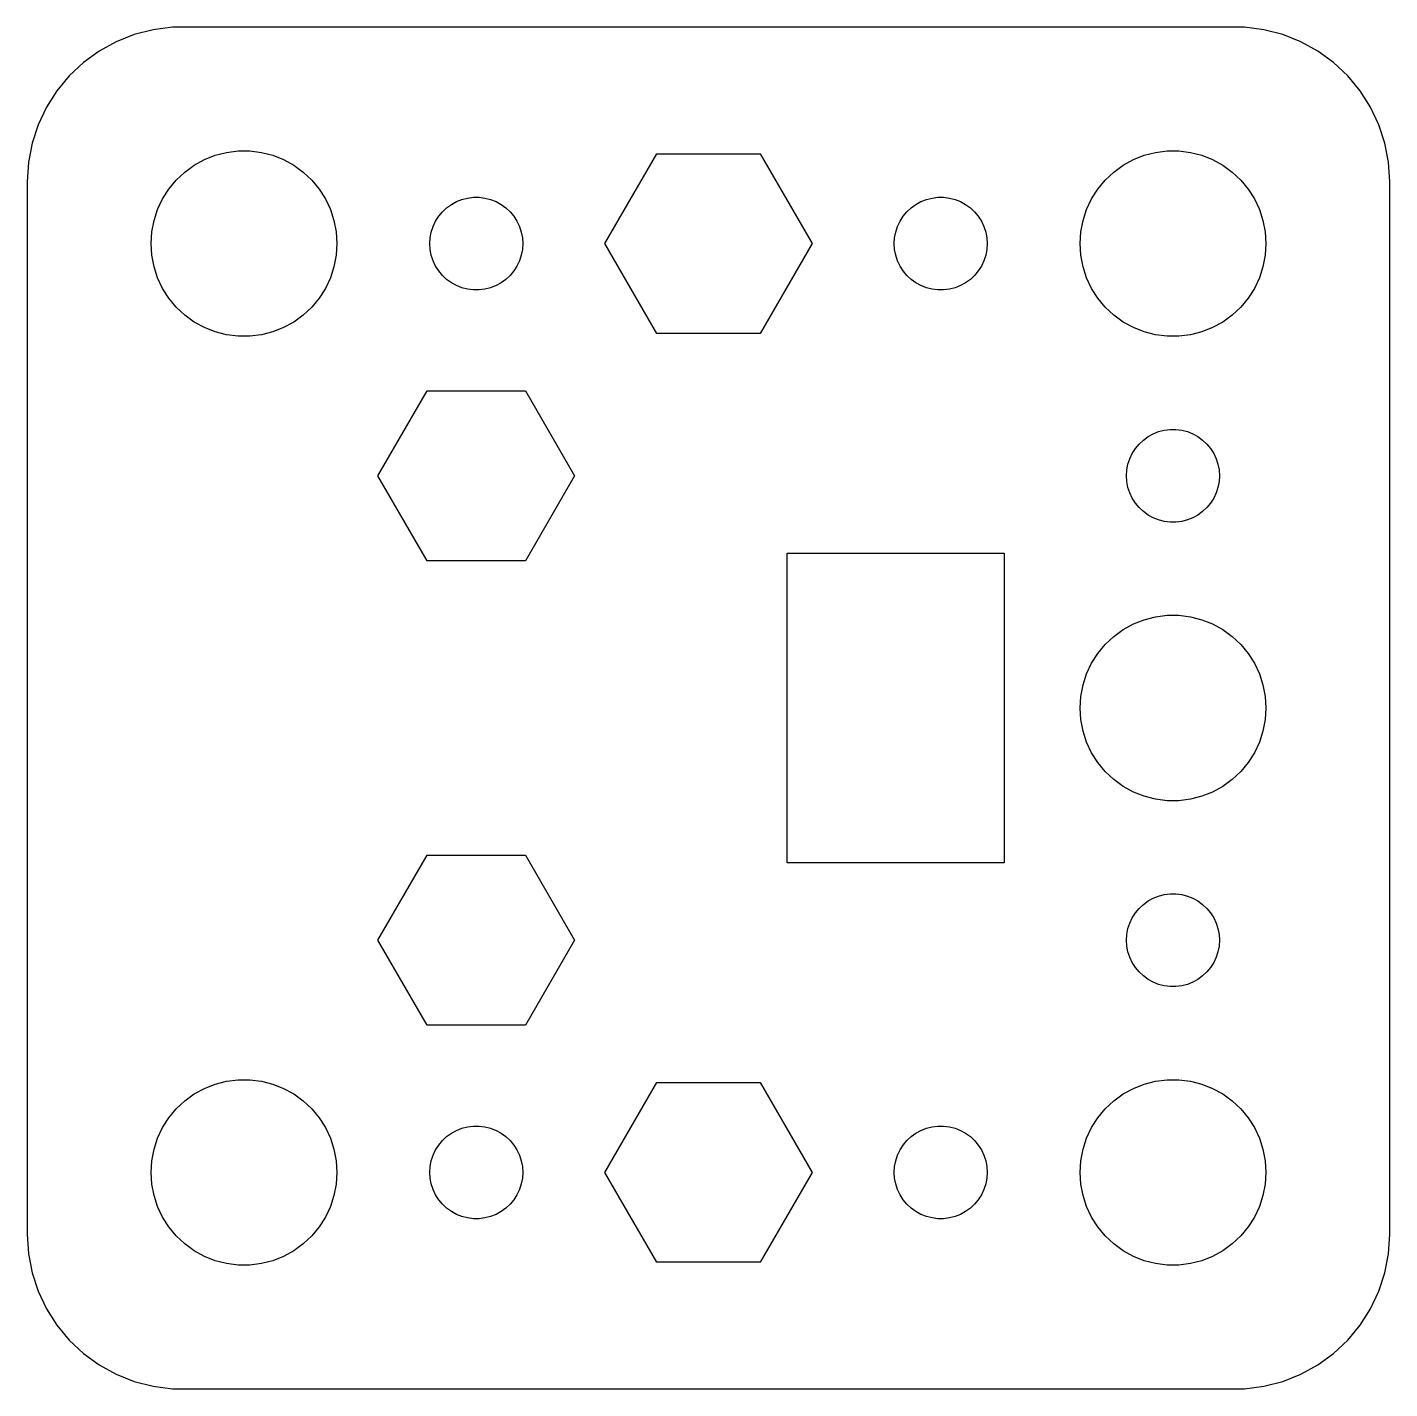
# Model space of a CAD drawing. Header units: metres. Extents: x 0.5 to 44.5, y 86 to 184.
# Drawn here: x 0.5 to 44.5, y 140.01 to 183.99 of the extents above; entities that cross this region are included whole.
import ezdxf

# ---------------------------------------------------------------- set-up
doc = ezdxf.new("R2010")
doc.units = ezdxf.units.M

msp = doc.modelspace()

# ---------------------------------------------------------------- linework, layer by layer
for p, q in [((5.18604, 183.99), (4.56308, 183.911)), ((39.8139, 183.99), (5.18604, 183.99)), ((40.4369, 183.911), (39.8139, 183.99)), ((3.37109, 183.524), (2.82086, 183.222)), ((3.95491, 183.755), (3.37109, 183.524)), ((4.56308, 183.911), (3.95491, 183.755)), ((41.0451, 183.755), (40.4369, 183.911)), ((41.6289, 183.524), (41.0451, 183.755)), ((42.1791, 183.222), (41.6289, 183.524)), ((2.82086, 183.222), (2.31287, 182.853)), ((42.6871, 182.853), (42.1791, 183.222)), ((2.31287, 182.853), (1.85515, 182.423)), ((43.1448, 182.423), (42.6871, 182.853)), ((1.85515, 182.423), (1.45491, 181.939)), ((43.5451, 181.939), (43.1448, 182.423)), ((1.45491, 181.939), (1.11845, 181.409)), ((43.8815, 181.409), (43.5451, 181.939)), ((1.11845, 181.409), (0.85111, 180.841)), ((44.1489, 180.841), (43.8815, 181.409)), ((0.85111, 180.841), (0.65707, 180.243)), ((44.3429, 180.243), (44.1489, 180.841)), ((0.65707, 180.243), (0.53941, 179.627)), ((6.93785, 179.947), (7.31161, 179.994)), ((7.31161, 179.994), (7.68837, 179.994)), ((7.68837, 179.994), (8.06213, 179.947)), ((36.9379, 179.947), (37.3116, 179.994)), ((37.3116, 179.994), (37.6884, 179.994)), ((37.6884, 179.994), (38.0621, 179.947)), ((44.4606, 179.627), (44.3429, 180.243)), ((0.53941, 179.627), (0.5, 179)), ((5.58772, 179.312), (5.89252, 179.533)), ((5.89252, 179.533), (6.22266, 179.714)), ((6.22266, 179.714), (6.57294, 179.853)), ((6.57294, 179.853), (6.93785, 179.947)), ((8.06213, 179.947), (8.42705, 179.853)), ((8.42705, 179.853), (8.77733, 179.714)), ((8.77733, 179.714), (9.10747, 179.533)), ((9.10747, 179.533), (9.41226, 179.312)), ((19.1534, 177), (20.8267, 179.898)), ((20.8267, 179.898), (24.1733, 179.898)), ((24.1733, 179.898), (25.8466, 177)), ((35.5877, 179.312), (35.8925, 179.533)), ((35.8925, 179.533), (36.2227, 179.714)), ((36.2227, 179.714), (36.5729, 179.853)), ((36.5729, 179.853), (36.9379, 179.947)), ((38.0621, 179.947), (38.427, 179.853)), ((38.427, 179.853), (38.7773, 179.714)), ((38.7773, 179.714), (39.1075, 179.533)), ((39.1075, 179.533), (39.4123, 179.312)), ((44.5, 179), (44.4606, 179.627)), ((5.31308, 179.054), (5.58772, 179.312)), ((9.41226, 179.312), (9.6869, 179.054)), ((35.3131, 179.054), (35.5877, 179.312)), ((39.4123, 179.312), (39.6869, 179.054)), ((0.5, 179), (0.5, 145)), ((4.87108, 178.445), (5.07294, 178.763)), ((5.07294, 178.763), (5.31308, 179.054)), ((9.6869, 179.054), (9.92705, 178.763)), ((9.92705, 178.763), (10.1289, 178.445)), ((34.8711, 178.445), (35.0729, 178.763)), ((35.0729, 178.763), (35.3131, 179.054)), ((39.6869, 179.054), (39.927, 178.763)), ((39.927, 178.763), (40.1289, 178.445)), ((44.5, 145), (44.5, 179)), ((4.71066, 178.104), (4.87108, 178.445)), ((10.1289, 178.445), (10.2893, 178.104)), ((14.0439, 178.156), (14.1963, 178.266)), ((14.1963, 178.266), (14.3613, 178.357)), ((14.3613, 178.357), (14.5365, 178.427)), ((14.5365, 178.427), (14.7189, 178.473)), ((14.7189, 178.473), (14.9058, 178.497)), ((14.9058, 178.497), (15.0942, 178.497)), ((15.0942, 178.497), (15.2811, 178.473)), ((15.2811, 178.473), (15.4635, 178.427)), ((15.4635, 178.427), (15.6387, 178.357)), ((15.6387, 178.357), (15.8037, 178.266)), ((15.8037, 178.266), (15.9561, 178.156)), ((29.0439, 178.156), (29.1963, 178.266)), ((29.1963, 178.266), (29.3613, 178.357)), ((29.3613, 178.357), (29.5365, 178.427)), ((29.5365, 178.427), (29.7189, 178.473)), ((29.7189, 178.473), (29.9058, 178.497)), ((29.9058, 178.497), (30.0942, 178.497)), ((30.0942, 178.497), (30.2811, 178.473)), ((30.2811, 178.473), (30.4635, 178.427)), ((30.4635, 178.427), (30.6387, 178.357)), ((30.6387, 178.357), (30.8037, 178.266)), ((30.8037, 178.266), (30.9561, 178.156)), ((34.7107, 178.104), (34.8711, 178.445)), ((40.1289, 178.445), (40.2893, 178.104)), ((4.59424, 177.746), (4.71066, 178.104)), ((10.2893, 178.104), (10.4057, 177.746)), ((13.6855, 177.723), (13.7865, 177.882)), ((13.7865, 177.882), (13.9065, 178.027)), ((13.9065, 178.027), (14.0439, 178.156)), ((15.9561, 178.156), (16.0934, 178.027)), ((16.0934, 178.027), (16.2135, 177.882)), ((16.2135, 177.882), (16.3145, 177.723)), ((28.6855, 177.723), (28.7865, 177.882)), ((28.7865, 177.882), (28.9065, 178.027)), ((28.9065, 178.027), (29.0439, 178.156)), ((30.9561, 178.156), (31.0934, 178.027)), ((31.0934, 178.027), (31.2135, 177.882)), ((31.2135, 177.882), (31.3145, 177.723)), ((34.5942, 177.746), (34.7107, 178.104)), ((40.2893, 178.104), (40.4057, 177.746)), ((4.5, 177), (4.52365, 177.376)), ((4.52365, 177.376), (4.59424, 177.746)), ((10.4057, 177.746), (10.4763, 177.376)), ((10.4763, 177.376), (10.5, 177)), ((13.5118, 177.188), (13.5471, 177.373)), ((13.5471, 177.373), (13.6053, 177.552)), ((13.6053, 177.552), (13.6855, 177.723)), ((16.3145, 177.723), (16.3947, 177.552)), ((16.3947, 177.552), (16.4529, 177.373)), ((16.4529, 177.373), (16.4882, 177.188)), ((28.5118, 177.188), (28.5471, 177.373)), ((28.5471, 177.373), (28.6053, 177.552)), ((28.6053, 177.552), (28.6855, 177.723)), ((31.3145, 177.723), (31.3947, 177.552)), ((31.3947, 177.552), (31.4529, 177.373)), ((31.4529, 177.373), (31.4882, 177.188)), ((34.5, 177), (34.5237, 177.376)), ((34.5237, 177.376), (34.5942, 177.746)), ((40.4057, 177.746), (40.4763, 177.376)), ((40.4763, 177.376), (40.5, 177)), ((4.52365, 176.624), (4.5, 177)), ((10.5, 177), (10.4763, 176.624)), ((13.5, 177), (13.5118, 177.188)), ((13.5118, 176.812), (13.5, 177)), ((16.4882, 177.188), (16.5, 177)), ((16.5, 177), (16.4882, 176.812)), ((20.8267, 174.102), (19.1534, 177)), ((25.8466, 177), (24.1733, 174.102)), ((28.5, 177), (28.5118, 177.188)), ((28.5118, 176.812), (28.5, 177)), ((31.4882, 177.188), (31.5, 177)), ((31.5, 177), (31.4882, 176.812)), ((34.5237, 176.624), (34.5, 177)), ((40.5, 177), (40.4763, 176.624)), ((4.59424, 176.254), (4.52365, 176.624)), ((10.4763, 176.624), (10.4057, 176.254)), ((13.5471, 176.627), (13.5118, 176.812)), ((13.6053, 176.448), (13.5471, 176.627)), ((13.6855, 176.277), (13.6053, 176.448)), ((16.3947, 176.448), (16.3145, 176.277)), ((16.4529, 176.627), (16.3947, 176.448)), ((16.4882, 176.812), (16.4529, 176.627)), ((28.5471, 176.627), (28.5118, 176.812)), ((28.6053, 176.448), (28.5471, 176.627)), ((28.6855, 176.277), (28.6053, 176.448)), ((31.3947, 176.448), (31.3145, 176.277)), ((31.4529, 176.627), (31.3947, 176.448)), ((31.4882, 176.812), (31.4529, 176.627)), ((34.5942, 176.254), (34.5237, 176.624)), ((40.4763, 176.624), (40.4057, 176.254)), ((4.71066, 175.896), (4.59424, 176.254)), ((10.4057, 176.254), (10.2893, 175.896)), ((13.7865, 176.118), (13.6855, 176.277)), ((13.9065, 175.973), (13.7865, 176.118)), ((16.2135, 176.118), (16.0934, 175.973)), ((16.3145, 176.277), (16.2135, 176.118)), ((28.7865, 176.118), (28.6855, 176.277)), ((28.9065, 175.973), (28.7865, 176.118)), ((31.2135, 176.118), (31.0934, 175.973)), ((31.3145, 176.277), (31.2135, 176.118)), ((34.7107, 175.896), (34.5942, 176.254)), ((40.4057, 176.254), (40.2893, 175.896)), ((4.87108, 175.555), (4.71066, 175.896)), ((10.2893, 175.896), (10.1289, 175.555)), ((14.0439, 175.844), (13.9065, 175.973)), ((14.1963, 175.734), (14.0439, 175.844)), ((14.3613, 175.643), (14.1963, 175.734)), ((14.5365, 175.573), (14.3613, 175.643)), ((14.7189, 175.527), (14.5365, 175.573)), ((15.4635, 175.573), (15.2811, 175.527)), ((15.6387, 175.643), (15.4635, 175.573)), ((15.8037, 175.734), (15.6387, 175.643)), ((15.9561, 175.844), (15.8037, 175.734)), ((16.0934, 175.973), (15.9561, 175.844)), ((29.0439, 175.844), (28.9065, 175.973)), ((29.1963, 175.734), (29.0439, 175.844)), ((29.3613, 175.643), (29.1963, 175.734)), ((29.5365, 175.573), (29.3613, 175.643)), ((29.7189, 175.527), (29.5365, 175.573)), ((30.4635, 175.573), (30.2811, 175.527)), ((30.6387, 175.643), (30.4635, 175.573)), ((30.8037, 175.734), (30.6387, 175.643)), ((30.9561, 175.844), (30.8037, 175.734)), ((31.0934, 175.973), (30.9561, 175.844)), ((34.8711, 175.555), (34.7107, 175.896)), ((40.2893, 175.896), (40.1289, 175.555)), ((5.07294, 175.237), (4.87108, 175.555)), ((5.31308, 174.946), (5.07294, 175.237)), ((9.92705, 175.237), (9.6869, 174.946)), ((10.1289, 175.555), (9.92705, 175.237)), ((14.9058, 175.503), (14.7189, 175.527)), ((15.0942, 175.503), (14.9058, 175.503)), ((15.2811, 175.527), (15.0942, 175.503)), ((29.9058, 175.503), (29.7189, 175.527)), ((30.0942, 175.503), (29.9058, 175.503)), ((30.2811, 175.527), (30.0942, 175.503)), ((35.0729, 175.237), (34.8711, 175.555)), ((35.3131, 174.946), (35.0729, 175.237)), ((39.927, 175.237), (39.6869, 174.946)), ((40.1289, 175.555), (39.927, 175.237)), ((5.58772, 174.688), (5.31308, 174.946)), ((5.89252, 174.467), (5.58772, 174.688)), ((9.41226, 174.688), (9.10747, 174.467)), ((9.6869, 174.946), (9.41226, 174.688)), ((35.5877, 174.688), (35.3131, 174.946)), ((35.8925, 174.467), (35.5877, 174.688)), ((39.4123, 174.688), (39.1075, 174.467)), ((39.6869, 174.946), (39.4123, 174.688)), ((6.22266, 174.286), (5.89252, 174.467)), ((6.57294, 174.147), (6.22266, 174.286)), ((8.77733, 174.286), (8.42705, 174.147)), ((9.10747, 174.467), (8.77733, 174.286)), ((36.2227, 174.286), (35.8925, 174.467)), ((36.5729, 174.147), (36.2227, 174.286)), ((38.7773, 174.286), (38.427, 174.147)), ((39.1075, 174.467), (38.7773, 174.286)), ((6.93785, 174.053), (6.57294, 174.147)), ((7.31161, 174.006), (6.93785, 174.053)), ((7.68837, 174.006), (7.31161, 174.006)), ((8.06213, 174.053), (7.68837, 174.006)), ((8.42705, 174.147), (8.06213, 174.053)), ((24.1733, 174.102), (20.8267, 174.102)), ((36.9379, 174.053), (36.5729, 174.147)), ((37.3116, 174.006), (36.9379, 174.053)), ((37.6884, 174.006), (37.3116, 174.006)), ((38.0621, 174.053), (37.6884, 174.006)), ((38.427, 174.147), (38.0621, 174.053)), ((11.8265, 169.5), (13.4133, 172.248)), ((13.4133, 172.248), (16.5867, 172.248)), ((16.5867, 172.248), (18.1735, 169.5)), ((36.5439, 170.656), (36.6963, 170.766)), ((36.6963, 170.766), (36.8613, 170.857)), ((36.8613, 170.857), (37.0365, 170.927)), ((37.0365, 170.927), (37.2189, 170.973)), ((37.2189, 170.973), (37.4058, 170.997)), ((37.4058, 170.997), (37.5942, 170.997)), ((37.5942, 170.997), (37.7811, 170.973)), ((37.7811, 170.973), (37.9635, 170.927)), ((37.9635, 170.927), (38.1387, 170.857)), ((38.1387, 170.857), (38.3037, 170.766)), ((38.3037, 170.766), (38.4561, 170.656)), ((36.1855, 170.223), (36.2865, 170.382)), ((36.2865, 170.382), (36.4065, 170.527)), ((36.4065, 170.527), (36.5439, 170.656)), ((38.4561, 170.656), (38.5934, 170.527)), ((38.5934, 170.527), (38.7135, 170.382)), ((38.7135, 170.382), (38.8145, 170.223)), ((36.0118, 169.688), (36.0471, 169.873)), ((36.0471, 169.873), (36.1053, 170.052)), ((36.1053, 170.052), (36.1855, 170.223)), ((38.8145, 170.223), (38.8947, 170.052)), ((38.8947, 170.052), (38.9529, 169.873)), ((38.9529, 169.873), (38.9882, 169.688)), ((13.4133, 166.752), (11.8265, 169.5)), ((18.1735, 169.5), (16.5867, 166.752)), ((36, 169.5), (36.0118, 169.688)), ((36.0118, 169.312), (36, 169.5)), ((38.9882, 169.688), (39, 169.5)), ((39, 169.5), (38.9882, 169.312)), ((36.0471, 169.127), (36.0118, 169.312)), ((36.1053, 168.948), (36.0471, 169.127)), ((38.9529, 169.127), (38.8947, 168.948)), ((38.9882, 169.312), (38.9529, 169.127)), ((36.1855, 168.777), (36.1053, 168.948)), ((36.2865, 168.618), (36.1855, 168.777)), ((36.4065, 168.473), (36.2865, 168.618)), ((38.7135, 168.618), (38.5934, 168.473)), ((38.8145, 168.777), (38.7135, 168.618)), ((38.8947, 168.948), (38.8145, 168.777)), ((36.5439, 168.344), (36.4065, 168.473)), ((36.6963, 168.234), (36.5439, 168.344)), ((36.8613, 168.143), (36.6963, 168.234)), ((37.0365, 168.073), (36.8613, 168.143)), ((38.1387, 168.143), (37.9635, 168.073)), ((38.3037, 168.234), (38.1387, 168.143)), ((38.4561, 168.344), (38.3037, 168.234)), ((38.5934, 168.473), (38.4561, 168.344)), ((37.2189, 168.027), (37.0365, 168.073)), ((37.4058, 168.003), (37.2189, 168.027)), ((37.5942, 168.003), (37.4058, 168.003)), ((37.7811, 168.027), (37.5942, 168.003)), ((37.9635, 168.073), (37.7811, 168.027)), ((25.044, 157), (25.044, 167)), ((25.044, 167), (32.044, 167)), ((32.044, 167), (32.044, 157)), ((16.5867, 166.752), (13.4133, 166.752)), ((35.8925, 164.533), (36.2227, 164.714)), ((36.2227, 164.714), (36.5729, 164.853)), ((36.5729, 164.853), (36.9379, 164.947)), ((36.9379, 164.947), (37.3116, 164.994)), ((37.3116, 164.994), (37.6884, 164.994)), ((37.6884, 164.994), (38.0621, 164.947)), ((38.0621, 164.947), (38.427, 164.853)), ((38.427, 164.853), (38.7773, 164.714)), ((38.7773, 164.714), (39.1075, 164.533)), ((35.3131, 164.054), (35.5877, 164.312)), ((35.5877, 164.312), (35.8925, 164.533)), ((39.1075, 164.533), (39.4123, 164.312)), ((39.4123, 164.312), (39.6869, 164.054)), ((34.8711, 163.445), (35.0729, 163.763)), ((35.0729, 163.763), (35.3131, 164.054)), ((39.6869, 164.054), (39.927, 163.763)), ((39.927, 163.763), (40.1289, 163.445)), ((34.7107, 163.104), (34.8711, 163.445)), ((40.1289, 163.445), (40.2893, 163.104)), ((34.5942, 162.746), (34.7107, 163.104)), ((40.2893, 163.104), (40.4057, 162.746)), ((34.5, 162), (34.5237, 162.376)), ((34.5237, 162.376), (34.5942, 162.746)), ((40.4057, 162.746), (40.4763, 162.376)), ((40.4763, 162.376), (40.5, 162)), ((34.5237, 161.624), (34.5, 162)), ((40.5, 162), (40.4763, 161.624)), ((34.5942, 161.254), (34.5237, 161.624)), ((40.4763, 161.624), (40.4057, 161.254)), ((34.7107, 160.896), (34.5942, 161.254)), ((40.4057, 161.254), (40.2893, 160.896)), ((34.8711, 160.555), (34.7107, 160.896)), ((40.2893, 160.896), (40.1289, 160.555)), ((35.0729, 160.237), (34.8711, 160.555)), ((35.3131, 159.946), (35.0729, 160.237)), ((39.927, 160.237), (39.6869, 159.946)), ((40.1289, 160.555), (39.927, 160.237)), ((35.5877, 159.688), (35.3131, 159.946)), ((39.6869, 159.946), (39.4123, 159.688)), ((35.8925, 159.467), (35.5877, 159.688)), ((36.2227, 159.286), (35.8925, 159.467)), ((36.5729, 159.147), (36.2227, 159.286)), ((38.7773, 159.286), (38.427, 159.147)), ((39.1075, 159.467), (38.7773, 159.286)), ((39.4123, 159.688), (39.1075, 159.467)), ((36.9379, 159.053), (36.5729, 159.147)), ((37.3116, 159.006), (36.9379, 159.053)), ((37.6884, 159.006), (37.3116, 159.006)), ((38.0621, 159.053), (37.6884, 159.006)), ((38.427, 159.147), (38.0621, 159.053)), ((11.8265, 154.5), (13.4133, 157.248)), ((13.4133, 157.248), (16.5867, 157.248)), ((16.5867, 157.248), (18.1735, 154.5)), ((32.044, 157), (25.044, 157)), ((36.5439, 155.656), (36.6963, 155.766)), ((36.6963, 155.766), (36.8613, 155.857)), ((36.8613, 155.857), (37.0365, 155.927)), ((37.0365, 155.927), (37.2189, 155.973)), ((37.2189, 155.973), (37.4058, 155.997)), ((37.4058, 155.997), (37.5942, 155.997)), ((37.5942, 155.997), (37.7811, 155.973)), ((37.7811, 155.973), (37.9635, 155.927)), ((37.9635, 155.927), (38.1387, 155.857)), ((38.1387, 155.857), (38.3037, 155.766)), ((38.3037, 155.766), (38.4561, 155.656)), ((36.1855, 155.223), (36.2865, 155.382)), ((36.2865, 155.382), (36.4065, 155.527)), ((36.4065, 155.527), (36.5439, 155.656)), ((38.4561, 155.656), (38.5934, 155.527)), ((38.5934, 155.527), (38.7135, 155.382)), ((38.7135, 155.382), (38.8145, 155.223)), ((36.0471, 154.873), (36.1053, 155.052)), ((36.1053, 155.052), (36.1855, 155.223)), ((38.8145, 155.223), (38.8947, 155.052)), ((38.8947, 155.052), (38.9529, 154.873)), ((13.4133, 151.752), (11.8265, 154.5)), ((18.1735, 154.5), (16.5867, 151.752)), ((36, 154.5), (36.0118, 154.688)), ((36.0118, 154.312), (36, 154.5)), ((36.0118, 154.688), (36.0471, 154.873)), ((38.9529, 154.873), (38.9882, 154.688)), ((38.9882, 154.688), (39, 154.5)), ((39, 154.5), (38.9882, 154.312)), ((36.0471, 154.127), (36.0118, 154.312)), ((36.1053, 153.948), (36.0471, 154.127)), ((38.9529, 154.127), (38.8947, 153.948)), ((38.9882, 154.312), (38.9529, 154.127)), ((36.1855, 153.777), (36.1053, 153.948)), ((36.2865, 153.618), (36.1855, 153.777)), ((36.4065, 153.473), (36.2865, 153.618)), ((38.7135, 153.618), (38.5934, 153.473)), ((38.8145, 153.777), (38.7135, 153.618)), ((38.8947, 153.948), (38.8145, 153.777)), ((36.5439, 153.344), (36.4065, 153.473)), ((36.6963, 153.234), (36.5439, 153.344)), ((36.8613, 153.143), (36.6963, 153.234)), ((37.0365, 153.073), (36.8613, 153.143)), ((38.1387, 153.143), (37.9635, 153.073)), ((38.3037, 153.234), (38.1387, 153.143)), ((38.4561, 153.344), (38.3037, 153.234)), ((38.5934, 153.473), (38.4561, 153.344)), ((37.2189, 153.027), (37.0365, 153.073)), ((37.4058, 153.003), (37.2189, 153.027)), ((37.5942, 153.003), (37.4058, 153.003)), ((37.7811, 153.027), (37.5942, 153.003)), ((37.9635, 153.073), (37.7811, 153.027)), ((16.5867, 151.752), (13.4133, 151.752)), ((5.89252, 149.533), (6.22266, 149.714)), ((6.22266, 149.714), (6.57294, 149.853)), ((6.57294, 149.853), (6.93785, 149.947)), ((6.93785, 149.947), (7.31161, 149.994)), ((7.31161, 149.994), (7.68837, 149.994)), ((7.68837, 149.994), (8.06213, 149.947)), ((8.06213, 149.947), (8.42705, 149.853)), ((8.42705, 149.853), (8.77733, 149.714)), ((8.77733, 149.714), (9.10747, 149.533)), ((19.1534, 147), (20.8267, 149.898)), ((20.8267, 149.898), (24.1733, 149.898)), ((24.1733, 149.898), (25.8466, 147)), ((35.8925, 149.533), (36.2227, 149.714)), ((36.2227, 149.714), (36.5729, 149.853)), ((36.5729, 149.853), (36.9379, 149.947)), ((36.9379, 149.947), (37.3116, 149.994)), ((37.3116, 149.994), (37.6884, 149.994)), ((37.6884, 149.994), (38.0621, 149.947)), ((38.0621, 149.947), (38.427, 149.853)), ((38.427, 149.853), (38.7773, 149.714)), ((38.7773, 149.714), (39.1075, 149.533)), ((5.31308, 149.054), (5.58772, 149.312)), ((5.58772, 149.312), (5.89252, 149.533)), ((9.10747, 149.533), (9.41226, 149.312)), ((9.41226, 149.312), (9.6869, 149.054)), ((35.3131, 149.054), (35.5877, 149.312)), ((35.5877, 149.312), (35.8925, 149.533)), ((39.1075, 149.533), (39.4123, 149.312)), ((39.4123, 149.312), (39.6869, 149.054)), ((4.87108, 148.445), (5.07294, 148.763)), ((5.07294, 148.763), (5.31308, 149.054)), ((9.6869, 149.054), (9.92705, 148.763)), ((9.92705, 148.763), (10.1289, 148.445)), ((34.8711, 148.445), (35.0729, 148.763)), ((35.0729, 148.763), (35.3131, 149.054)), ((39.6869, 149.054), (39.927, 148.763)), ((39.927, 148.763), (40.1289, 148.445)), ((4.71066, 148.104), (4.87108, 148.445)), ((10.1289, 148.445), (10.2893, 148.104)), ((14.1963, 148.266), (14.3613, 148.357)), ((14.3613, 148.357), (14.5365, 148.427)), ((14.5365, 148.427), (14.7189, 148.473)), ((14.7189, 148.473), (14.9058, 148.497)), ((14.9058, 148.497), (15.0942, 148.497)), ((15.0942, 148.497), (15.2811, 148.473)), ((15.2811, 148.473), (15.4635, 148.427)), ((15.4635, 148.427), (15.6387, 148.357)), ((15.6387, 148.357), (15.8037, 148.266)), ((29.1963, 148.266), (29.3613, 148.357)), ((29.3613, 148.357), (29.5365, 148.427)), ((29.5365, 148.427), (29.7189, 148.473)), ((29.7189, 148.473), (29.9058, 148.497)), ((29.9058, 148.497), (30.0942, 148.497)), ((30.0942, 148.497), (30.2811, 148.473)), ((30.2811, 148.473), (30.4635, 148.427)), ((30.4635, 148.427), (30.6387, 148.357)), ((30.6387, 148.357), (30.8037, 148.266)), ((34.7107, 148.104), (34.8711, 148.445)), ((40.1289, 148.445), (40.2893, 148.104)), ((4.59424, 147.746), (4.71066, 148.104)), ((10.2893, 148.104), (10.4057, 147.746)), ((13.6855, 147.723), (13.7865, 147.882)), ((13.7865, 147.882), (13.9065, 148.027)), ((13.9065, 148.027), (14.0439, 148.156)), ((14.0439, 148.156), (14.1963, 148.266)), ((15.8037, 148.266), (15.9561, 148.156)), ((15.9561, 148.156), (16.0934, 148.027)), ((16.0934, 148.027), (16.2135, 147.882)), ((16.2135, 147.882), (16.3145, 147.723)), ((28.6855, 147.723), (28.7865, 147.882)), ((28.7865, 147.882), (28.9065, 148.027)), ((28.9065, 148.027), (29.0439, 148.156)), ((29.0439, 148.156), (29.1963, 148.266)), ((30.8037, 148.266), (30.9561, 148.156)), ((30.9561, 148.156), (31.0934, 148.027)), ((31.0934, 148.027), (31.2135, 147.882)), ((31.2135, 147.882), (31.3145, 147.723)), ((34.5942, 147.746), (34.7107, 148.104)), ((40.2893, 148.104), (40.4057, 147.746)), ((4.52365, 147.376), (4.59424, 147.746)), ((10.4057, 147.746), (10.4763, 147.376)), ((13.5471, 147.373), (13.6053, 147.552)), ((13.6053, 147.552), (13.6855, 147.723)), ((16.3145, 147.723), (16.3947, 147.552)), ((16.3947, 147.552), (16.4529, 147.373)), ((28.5471, 147.373), (28.6053, 147.552)), ((28.6053, 147.552), (28.6855, 147.723)), ((31.3145, 147.723), (31.3947, 147.552)), ((31.3947, 147.552), (31.4529, 147.373)), ((34.5237, 147.376), (34.5942, 147.746)), ((40.4057, 147.746), (40.4763, 147.376)), ((4.5, 147), (4.52365, 147.376)), ((4.52365, 146.624), (4.5, 147)), ((10.4763, 147.376), (10.5, 147)), ((10.5, 147), (10.4763, 146.624)), ((13.5, 147), (13.5118, 147.188)), ((13.5118, 146.812), (13.5, 147)), ((13.5118, 147.188), (13.5471, 147.373)), ((16.4529, 147.373), (16.4882, 147.188)), ((16.4882, 147.188), (16.5, 147)), ((16.5, 147), (16.4882, 146.812)), ((20.8267, 144.102), (19.1534, 147)), ((25.8466, 147), (24.1733, 144.102)), ((28.5, 147), (28.5118, 147.188)), ((28.5118, 146.812), (28.5, 147)), ((28.5118, 147.188), (28.5471, 147.373)), ((31.4529, 147.373), (31.4882, 147.188)), ((31.4882, 147.188), (31.5, 147)), ((31.5, 147), (31.4882, 146.812)), ((34.5, 147), (34.5237, 147.376)), ((34.5237, 146.624), (34.5, 147)), ((40.4763, 147.376), (40.5, 147)), ((40.5, 147), (40.4763, 146.624)), ((4.59424, 146.254), (4.52365, 146.624)), ((10.4763, 146.624), (10.4057, 146.254)), ((13.5471, 146.627), (13.5118, 146.812)), ((13.6053, 146.448), (13.5471, 146.627)), ((16.4529, 146.627), (16.3947, 146.448)), ((16.4882, 146.812), (16.4529, 146.627)), ((28.5471, 146.627), (28.5118, 146.812)), ((28.6053, 146.448), (28.5471, 146.627)), ((31.4529, 146.627), (31.3947, 146.448)), ((31.4882, 146.812), (31.4529, 146.627)), ((34.5942, 146.254), (34.5237, 146.624)), ((40.4763, 146.624), (40.4057, 146.254)), ((4.71066, 145.896), (4.59424, 146.254)), ((10.4057, 146.254), (10.2893, 145.896)), ((13.6855, 146.277), (13.6053, 146.448)), ((13.7865, 146.118), (13.6855, 146.277)), ((13.9065, 145.973), (13.7865, 146.118)), ((16.2135, 146.118), (16.0934, 145.973)), ((16.3145, 146.277), (16.2135, 146.118)), ((16.3947, 146.448), (16.3145, 146.277)), ((28.6855, 146.277), (28.6053, 146.448)), ((28.7865, 146.118), (28.6855, 146.277)), ((28.9065, 145.973), (28.7865, 146.118)), ((31.2135, 146.118), (31.0934, 145.973)), ((31.3145, 146.277), (31.2135, 146.118)), ((31.3947, 146.448), (31.3145, 146.277)), ((34.7107, 145.896), (34.5942, 146.254)), ((40.4057, 146.254), (40.2893, 145.896)), ((4.87108, 145.555), (4.71066, 145.896)), ((10.2893, 145.896), (10.1289, 145.555)), ((14.0439, 145.844), (13.9065, 145.973)), ((14.1963, 145.734), (14.0439, 145.844)), ((14.3613, 145.643), (14.1963, 145.734)), ((14.5365, 145.573), (14.3613, 145.643)), ((15.6387, 145.643), (15.4635, 145.573)), ((15.8037, 145.734), (15.6387, 145.643)), ((15.9561, 145.844), (15.8037, 145.734)), ((16.0934, 145.973), (15.9561, 145.844)), ((29.0439, 145.844), (28.9065, 145.973)), ((29.1963, 145.734), (29.0439, 145.844)), ((29.3613, 145.643), (29.1963, 145.734)), ((29.5365, 145.573), (29.3613, 145.643)), ((30.6387, 145.643), (30.4635, 145.573)), ((30.8037, 145.734), (30.6387, 145.643)), ((30.9561, 145.844), (30.8037, 145.734)), ((31.0934, 145.973), (30.9561, 145.844)), ((34.8711, 145.555), (34.7107, 145.896)), ((40.2893, 145.896), (40.1289, 145.555)), ((5.07294, 145.237), (4.87108, 145.555)), ((5.31308, 144.946), (5.07294, 145.237)), ((9.92705, 145.237), (9.6869, 144.946)), ((10.1289, 145.555), (9.92705, 145.237)), ((14.7189, 145.527), (14.5365, 145.573)), ((14.9058, 145.503), (14.7189, 145.527)), ((15.0942, 145.503), (14.9058, 145.503)), ((15.2811, 145.527), (15.0942, 145.503)), ((15.4635, 145.573), (15.2811, 145.527)), ((29.7189, 145.527), (29.5365, 145.573)), ((29.9058, 145.503), (29.7189, 145.527)), ((30.0942, 145.503), (29.9058, 145.503)), ((30.2811, 145.527), (30.0942, 145.503)), ((30.4635, 145.573), (30.2811, 145.527)), ((35.0729, 145.237), (34.8711, 145.555)), ((35.3131, 144.946), (35.0729, 145.237)), ((39.927, 145.237), (39.6869, 144.946)), ((40.1289, 145.555), (39.927, 145.237)), ((0.5, 145), (0.53941, 144.373)), ((5.58772, 144.688), (5.31308, 144.946)), ((9.6869, 144.946), (9.41226, 144.688)), ((35.5877, 144.688), (35.3131, 144.946)), ((39.6869, 144.946), (39.4123, 144.688)), ((44.4606, 144.373), (44.5, 145)), ((0.53941, 144.373), (0.65707, 143.757)), ((5.89252, 144.467), (5.58772, 144.688)), ((6.22266, 144.286), (5.89252, 144.467)), ((9.10747, 144.467), (8.77733, 144.286)), ((9.41226, 144.688), (9.10747, 144.467)), ((35.8925, 144.467), (35.5877, 144.688)), ((36.2227, 144.286), (35.8925, 144.467)), ((39.1075, 144.467), (38.7773, 144.286)), ((39.4123, 144.688), (39.1075, 144.467)), ((44.3429, 143.757), (44.4606, 144.373)), ((6.57294, 144.147), (6.22266, 144.286)), ((6.93785, 144.053), (6.57294, 144.147)), ((7.31161, 144.006), (6.93785, 144.053)), ((7.68837, 144.006), (7.31161, 144.006)), ((8.06213, 144.053), (7.68837, 144.006)), ((8.42705, 144.147), (8.06213, 144.053)), ((8.77733, 144.286), (8.42705, 144.147)), ((24.1733, 144.102), (20.8267, 144.102)), ((36.5729, 144.147), (36.2227, 144.286)), ((36.9379, 144.053), (36.5729, 144.147)), ((37.3116, 144.006), (36.9379, 144.053)), ((37.6884, 144.006), (37.3116, 144.006)), ((38.0621, 144.053), (37.6884, 144.006)), ((38.427, 144.147), (38.0621, 144.053)), ((38.7773, 144.286), (38.427, 144.147)), ((0.65707, 143.757), (0.85111, 143.159)), ((44.1489, 143.159), (44.3429, 143.757)), ((0.85111, 143.159), (1.11845, 142.591)), ((43.8815, 142.591), (44.1489, 143.159)), ((1.11845, 142.591), (1.45491, 142.061)), ((43.5451, 142.061), (43.8815, 142.591)), ((1.45491, 142.061), (1.85515, 141.577)), ((43.1448, 141.577), (43.5451, 142.061)), ((1.85515, 141.577), (2.31287, 141.147)), ((42.6871, 141.147), (43.1448, 141.577)), ((2.31287, 141.147), (2.82086, 140.778)), ((42.1791, 140.778), (42.6871, 141.147)), ((2.82086, 140.778), (3.37109, 140.476)), ((3.37109, 140.476), (3.95491, 140.245)), ((41.0451, 140.245), (41.6289, 140.476)), ((41.6289, 140.476), (42.1791, 140.778)), ((3.95491, 140.245), (4.56308, 140.089)), ((4.56308, 140.089), (5.18604, 140.01)), ((5.18604, 140.01), (39.8139, 140.01)), ((39.8139, 140.01), (40.4369, 140.089)), ((40.4369, 140.089), (41.0451, 140.245))]:
    msp.add_line(p, q)

doc.saveas('drawing.dxf')
